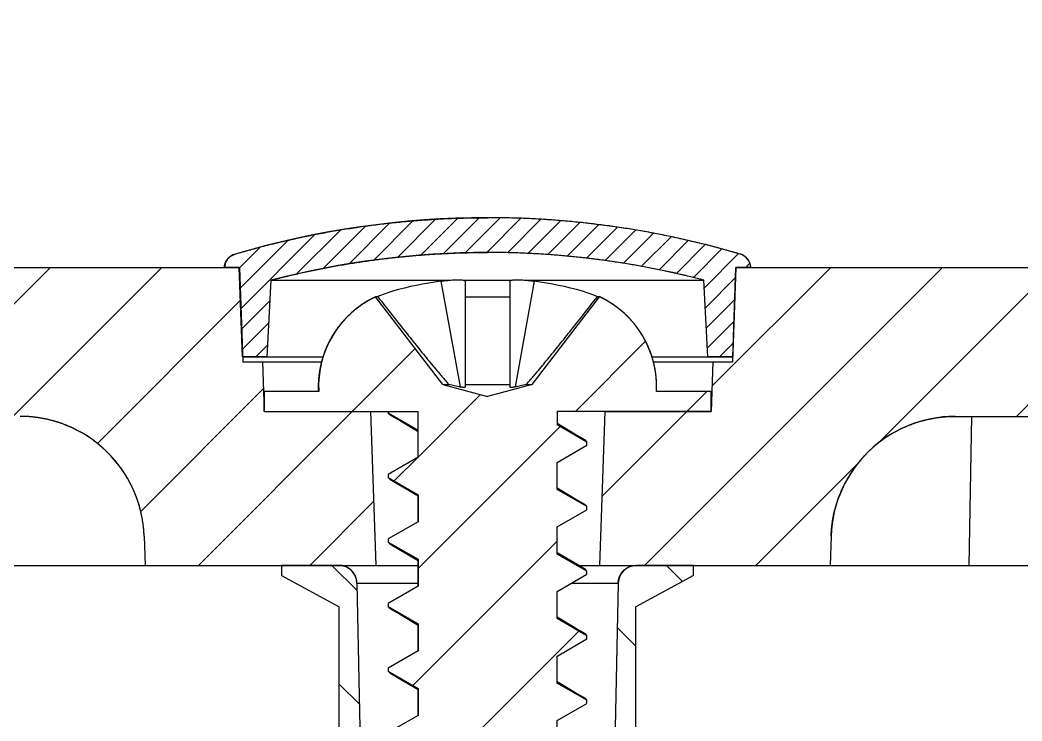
# Model space of a CAD drawing. Header units: millimetres. Extents: x -308 to 1490, y -1725 to -1095.
# Drawn here: x 1280.27 to 1300.44, y -1374.58 to -1360.47 of the extents above; entities that cross this region are included whole.
import ezdxf

# ---------------------------------------------------------------- set-up
doc = ezdxf.new("R2010")
doc.units = ezdxf.units.MM
pattern_1 = [(225, (-816.1751, 1416.0216), (1.122532, -1.122532), [])]

# ---------------------------------------------------------------- blocks, each defined once
blk = doc.blocks.new('u73')
h = blk.add_hatch()
h.set_pattern_fill('ANSI31', color=5, scale=0.5, angle=180, style=0)
h.set_pattern_definition(pattern_1)
edge = h.paths.add_edge_path()
edge.add_line((11.936, 39.576), (14.936, 39.576))
edge.add_line((11.936, 39.576), (12.023, 44.594))
edge.add_spline(control_points=[(13.023, 45.576), (12.446, 45.576), (12.034, 45.172), (12.023, 44.594)], knot_values=[0, 0, 0, 0, 1, 1, 1, 1], weights=[1, 0.808834, 0.808834, 1], degree=3, periodic=0)
edge.add_line((13.023, 45.576), (19.54, 45.576))
edge.add_line((19.54, 45.576), (19.606, 43.676))
edge.add_line((19.606, 43.676), (20.001, 43.676))
edge.add_line((20.001, 43.676), (20.036, 42.676))
edge.add_line((20.036, 42.676), (22.178, 42.676))
edge.add_line((22.178, 42.676), (22.286, 39.576))
edge.add_line((17.641, 39.576), (22.286, 39.576))
edge.add_line((17.62, 40.164), (17.641, 39.576))
edge.add_spline(control_points=[(17.62, 40.164), (17.57, 41.587), (16.546, 42.576), (15.122, 42.576)], knot_values=[0, 0, 0, 0, 1, 1, 1, 1], weights=[1, 0.812893, 0.812893, 1], degree=3, periodic=0)
edge.add_line((15.041, 42.576), (15.122, 42.576))
edge.add_line((15.041, 42.576), (14.936, 39.576))
edge = h.paths.add_edge_path()
edge.add_line((38.936, 39.576), (57.271, 39.576))
edge.add_line((38.831, 42.576), (38.936, 39.576))
edge.add_line((33.95, 42.576), (38.831, 42.576))
edge.add_spline(control_points=[(31.452, 40.164), (31.501, 41.587), (32.526, 42.576), (33.95, 42.576)], knot_values=[0, 0, 0, 0, 1, 1, 1, 1], weights=[1, 0.812893, 0.812893, 1], degree=3, periodic=0)
edge.add_line((31.452, 40.164), (31.431, 39.576))
edge.add_line((26.786, 39.576), (31.431, 39.576))
edge.add_line((26.894, 42.676), (26.786, 39.576))
edge.add_line((26.894, 42.676), (29.036, 42.676))
edge.add_line((29.071, 43.676), (29.036, 42.676))
edge.add_line((29.071, 43.676), (29.466, 43.676))
edge.add_line((29.532, 45.576), (29.466, 43.676))
edge.add_line((29.532, 45.576), (37.041, 45.576))
edge.add_line((37.041, 45.576), (37.676, 81.976))
edge.add_line((37.676, 81.976), (38.186, 81.976))
edge.add_line((38.186, 81.976), (38.207, 82.576))
edge.add_line((38.207, 82.576), (39.541, 82.576))
edge.add_line((39.541, 82.576), (39.567, 84.076))
edge.add_line((39.567, 84.076), (41.016, 84.076))
edge.add_line((41.741, 42.576), (41.016, 84.076))
edge.add_line((41.741, 42.576), (57.271, 42.576))
edge.add_line((57.271, 39.576), (57.271, 42.576))
edge = h.paths.add_edge_path()
edge.add_line((57.271, 39.576), (57.271, 42.576))
edge.add_line((57.271, 39.576), (57.271, 42.576))
edge = h.paths.add_edge_path()
edge.add_line((57.271, 39.576), (70.91, 39.576))
edge.add_line((57.271, 39.576), (57.271, 42.576))
edge.add_line((57.271, 42.576), (128.17, 42.576))
edge.add_line((128.17, 39.576), (128.17, 42.576))
edge.add_line((120.962, 39.576), (128.17, 39.576))
edge.add_line((120.936, 40.076), (120.962, 39.576))
edge.add_line((70.936, 40.076), (120.936, 40.076))
edge.add_line((70.936, 40.076), (70.91, 39.576))
edge = h.paths.add_edge_path()
edge.add_line((128.17, 39.576), (128.17, 42.576))
edge.add_line((128.17, 39.576), (128.17, 42.576))
edge = h.paths.add_edge_path()
edge.add_line((179.936, 39.576), (176.936, 39.576))
edge.add_line((176.831, 42.576), (176.936, 39.576))
edge.add_line((176.831, 42.576), (153.041, 42.576))
edge.add_line((153.041, 42.576), (152.936, 39.576))
edge.add_line((152.936, 39.576), (128.17, 39.576))
edge.add_line((128.17, 39.576), (128.17, 42.576))
edge.add_line((142.081, 42.576), (128.17, 42.576))
edge.add_line((142.186, 48.576), (142.081, 42.576))
edge.add_line((143.686, 48.576), (142.186, 48.576))
edge.add_line((143.791, 42.576), (143.686, 48.576))
edge.add_line((146.081, 42.576), (143.791, 42.576))
edge.add_line((146.081, 42.576), (146.186, 48.576))
edge.add_line((147.686, 48.576), (146.186, 48.576))
edge.add_line((147.686, 48.576), (147.791, 42.576))
edge.add_line((150.131, 42.576), (147.791, 42.576))
edge.add_line((150.131, 42.576), (150.856, 84.076))
edge.add_line((152.305, 84.076), (150.856, 84.076))
edge.add_line((152.331, 82.576), (152.305, 84.076))
edge.add_line((153.664, 82.576), (152.331, 82.576))
edge.add_line((153.685, 81.976), (153.664, 82.576))
edge.add_line((154.196, 81.976), (153.685, 81.976))
edge.add_line((154.831, 45.576), (154.196, 81.976))
edge.add_line((178.848, 45.576), (154.831, 45.576))
edge.add_spline(control_points=[(178.848, 45.576), (179.426, 45.576), (179.838, 45.172), (179.848, 44.594)], knot_values=[0, 0, 0, 0, 1, 1, 1, 1], weights=[1, 0.808834, 0.808834, 1], degree=3, periodic=0)
edge.add_line((179.936, 39.576), (179.848, 44.594))
h = blk.add_hatch()
h.set_pattern_fill('DEFAULT__4', color=5, scale=0.3, angle=45, style=0, pattern_type=0)
h.set_pattern_definition([(45, (-125.26997, -64.3684), (-0.21213203, 0.21213203), [])])
edge = h.paths.add_edge_path()
edge.add_line((29.473, 43.776), (28.973, 43.776))
edge.add_line((28.973, 43.776), (28.892, 45.319))
edge.add_spline(control_points=[(28.892, 45.319), (27.468, 45.69), (26.008, 45.876), (24.536, 45.876)], knot_values=[0, 0, 0, 0, 1, 1, 1, 1], weights=[1, 0.994608, 0.994608, 1], degree=3, periodic=0)
edge.add_spline(control_points=[(20.18, 45.319), (21.604, 45.69), (23.064, 45.876), (24.536, 45.876)], knot_values=[0, 0, 0, 0, 1, 1, 1, 1], weights=[1, 0.994608, 0.994608, 1], degree=3, periodic=0)
edge.add_line((20.099, 43.776), (20.18, 45.319))
edge.add_line((20.099, 43.776), (19.599, 43.776))
edge.add_line((19.599, 43.776), (19.536, 45.576))
edge.add_line((19.536, 45.576), (19.236, 45.576))
edge.add_spline(control_points=[(19.236, 45.576), (19.245, 45.706), (19.326, 45.807), (19.45, 45.843)], knot_values=[0, 0, 0, 0, 1, 1, 1, 1], weights=[1, 0.880922, 0.880922, 1], degree=3, periodic=0)
edge.add_spline(control_points=[(19.45, 45.843), (21.105, 46.33), (22.811, 46.576), (24.536, 46.576)], knot_values=[0, 0, 0, 0, 1, 1, 1, 1], weights=[1, 0.993175, 0.993175, 1], degree=3, periodic=0)
edge.add_spline(control_points=[(29.621, 45.843), (27.967, 46.33), (26.26, 46.576), (24.536, 46.576)], knot_values=[0, 0, 0, 0, 1, 1, 1, 1], weights=[1, 0.993175, 0.993175, 1], degree=3, periodic=0)
edge.add_spline(control_points=[(29.836, 45.576), (29.827, 45.706), (29.746, 45.807), (29.621, 45.843)], knot_values=[0, 0, 0, 0, 1, 1, 1, 1], weights=[1, 0.880922, 0.880922, 1], degree=3, periodic=0)
edge.add_line((29.836, 45.576), (29.536, 45.576))
edge.add_line((29.473, 43.776), (29.536, 45.576))
h = blk.add_hatch()
h.set_pattern_fill('ANSI31', color=5, scale=0.5, angle=180, style=0)
h.set_pattern_definition(pattern_1)
edge = h.paths.add_edge_path()
edge.add_line((29.036, 42.676), (25.936, 42.676))
edge.add_line((25.936, 42.676), (25.936, 42.404))
edge.add_line((26.536, 42.058), (25.936, 42.404))
edge.add_line((26.536, 41.995), (26.536, 42.058))
edge.add_line((25.936, 41.649), (26.536, 41.995))
edge.add_line((25.936, 41.104), (25.936, 41.649))
edge.add_line((26.536, 40.758), (25.936, 41.104))
edge.add_line((26.536, 40.695), (26.536, 40.758))
edge.add_line((25.936, 40.349), (26.536, 40.695))
edge.add_line((25.936, 39.804), (25.936, 40.349))
edge.add_line((26.536, 39.458), (25.936, 39.804))
edge.add_line((26.536, 39.395), (26.536, 39.458))
edge.add_line((25.936, 39.049), (26.536, 39.395))
edge.add_line((25.936, 38.504), (25.936, 39.049))
edge.add_line((26.536, 38.158), (25.936, 38.504))
edge.add_line((26.536, 38.095), (26.536, 38.158))
edge.add_line((25.936, 37.749), (26.536, 38.095))
edge.add_line((25.936, 37.204), (25.936, 37.749))
edge.add_line((26.536, 36.858), (25.936, 37.204))
edge.add_line((26.536, 36.795), (26.536, 36.858))
edge.add_line((25.936, 36.449), (26.536, 36.795))
edge.add_line((25.936, 35.904), (25.936, 36.449))
edge.add_line((26.536, 35.558), (25.936, 35.904))
edge.add_line((26.536, 35.495), (26.536, 35.558))
edge.add_line((25.936, 35.149), (26.536, 35.495))
edge.add_line((25.936, 34.604), (25.936, 35.149))
edge.add_line((26.536, 34.258), (25.936, 34.604))
edge.add_line((26.536, 34.195), (26.536, 34.258))
edge.add_line((25.936, 33.849), (26.536, 34.195))
edge.add_line((25.936, 33.304), (25.936, 33.849))
edge.add_line((26.536, 32.958), (25.936, 33.304))
edge.add_line((26.536, 32.895), (26.536, 32.958))
edge.add_line((25.936, 32.549), (26.536, 32.895))
edge.add_line((25.936, 32.004), (25.936, 32.549))
edge.add_line((26.536, 31.658), (25.936, 32.004))
edge.add_line((26.536, 31.595), (26.536, 31.658))
edge.add_line((25.936, 31.249), (26.536, 31.595))
edge.add_line((25.936, 30.704), (25.936, 31.249))
edge.add_line((26.536, 30.358), (25.936, 30.704))
edge.add_line((26.536, 30.295), (26.536, 30.358))
edge.add_line((25.936, 29.949), (26.536, 30.295))
edge.add_line((25.936, 29.404), (25.936, 29.949))
edge.add_line((26.536, 29.058), (25.936, 29.404))
edge.add_line((26.536, 28.995), (26.536, 29.058))
edge.add_line((25.936, 28.649), (26.536, 28.995))
edge.add_line((25.936, 28.104), (25.936, 28.649))
edge.add_line((26.536, 27.758), (25.936, 28.104))
edge.add_line((26.536, 27.695), (26.536, 27.758))
edge.add_line((25.936, 27.349), (26.536, 27.695))
edge.add_line((25.936, 26.804), (25.936, 27.349))
edge.add_line((26.536, 26.458), (25.936, 26.804))
edge.add_line((26.536, 26.395), (26.536, 26.458))
edge.add_line((25.936, 26.049), (26.536, 26.395))
edge.add_line((25.936, 25.504), (25.936, 26.049))
edge.add_line((26.536, 25.158), (25.936, 25.504))
edge.add_line((26.536, 25.095), (26.536, 25.158))
edge.add_line((25.936, 24.749), (26.536, 25.095))
edge.add_line((25.936, 24.204), (25.936, 24.749))
edge.add_line((26.536, 23.858), (25.936, 24.204))
edge.add_line((26.536, 23.795), (26.536, 23.858))
edge.add_line((25.936, 23.449), (26.536, 23.795))
edge.add_line((25.936, 22.904), (25.936, 23.449))
edge.add_line((26.536, 22.558), (25.936, 22.904))
edge.add_line((26.536, 22.495), (26.536, 22.558))
edge.add_line((25.936, 22.149), (26.536, 22.495))
edge.add_line((25.936, 21.604), (25.936, 22.149))
edge.add_line((26.536, 21.258), (25.936, 21.604))
edge.add_line((26.536, 21.195), (26.536, 21.258))
edge.add_line((25.936, 20.849), (26.536, 21.195))
edge.add_line((25.936, 20.304), (25.936, 20.849))
edge.add_line((26.536, 19.958), (25.936, 20.304))
edge.add_line((26.536, 19.895), (26.536, 19.958))
edge.add_line((25.936, 19.549), (26.536, 19.895))
edge.add_line((25.936, 19.549), (25.936, 19.009))
edge.add_line((25.936, 19.009), (25.936, 18.997))
edge.add_line((26.524, 18.658), (25.936, 18.997))
edge.add_line((26.524, 18.595), (26.524, 18.658))
edge.add_line((25.924, 18.249), (26.524, 18.595))
edge.add_line((25.885, 18.226), (25.924, 18.249))
edge.add_spline(control_points=[(25.781, 17.655), (25.825, 17.843), (25.859, 18.034), (25.885, 18.226)], knot_values=[0, 0, 0, 0, 1, 1, 1, 1], weights=[1, 0.999218, 0.999218, 1], degree=3, periodic=0)
edge.add_line((26.295, 17.358), (25.781, 17.655))
edge.add_line((26.295, 17.295), (26.295, 17.358))
edge.add_line((25.695, 16.949), (26.295, 17.295))
edge.add_line((25.537, 16.857), (25.695, 16.949))
edge.add_spline(control_points=[(25.537, 16.857), (25.487, 16.727), (25.433, 16.599), (25.374, 16.473)], knot_values=[0, 0, 0, 0, 1, 1, 1, 1], weights=[1, 0.999597, 0.999597, 1], degree=3, periodic=0)
edge.add_line((25.374, 16.473), (25.304, 16.324))
edge.add_line((25.765, 16.058), (25.304, 16.324))
edge.add_line((25.765, 15.995), (25.765, 16.058))
edge.add_line((25.165, 15.649), (25.765, 15.995))
edge.add_line((24.953, 15.526), (25.165, 15.649))
edge.add_line((24.953, 15.572), (24.953, 15.526))
edge.add_line((24.536, 14.676), (24.953, 15.572))
edge.add_line((24.536, 14.676), (23.82, 16.212))
edge.add_line((23.82, 16.176), (23.82, 16.212))
edge.add_line((23.608, 16.299), (23.82, 16.176))
edge.add_line((23.008, 16.645), (23.608, 16.299))
edge.add_line((23.008, 16.708), (23.008, 16.645))
edge.add_line((23.488, 16.985), (23.008, 16.708))
edge.add_spline(control_points=[(23.488, 16.985), (23.422, 17.169), (23.365, 17.356), (23.317, 17.546)], knot_values=[0, 0, 0, 0, 1, 1, 1, 1], weights=[1, 0.999203, 0.999203, 1], degree=3, periodic=0)
edge.add_line((23.225, 17.599), (23.317, 17.546))
edge.add_line((22.625, 17.945), (23.225, 17.599))
edge.add_line((22.625, 18.008), (22.625, 17.945))
edge.add_line((23.175, 18.325), (22.625, 18.008))
edge.add_spline(control_points=[(23.175, 18.325), (23.153, 18.515), (23.14, 18.707), (23.137, 18.898)], knot_values=[0, 0, 0, 0, 1, 1, 1, 1], weights=[1, 0.999236, 0.999236, 1], degree=3, periodic=0)
edge.add_line((22.536, 19.245), (23.137, 18.898))
edge.add_line((22.536, 19.308), (22.536, 19.245))
edge.add_line((23.136, 19.654), (22.536, 19.308))
edge.add_line((23.136, 19.654), (23.136, 20.199))
edge.add_line((22.536, 20.545), (23.136, 20.199))
edge.add_line((22.536, 20.608), (22.536, 20.545))
edge.add_line((23.136, 20.954), (22.536, 20.608))
edge.add_line((23.136, 20.954), (23.136, 21.499))
edge.add_line((22.536, 21.845), (23.136, 21.499))
edge.add_line((22.536, 21.908), (22.536, 21.845))
edge.add_line((23.136, 22.254), (22.536, 21.908))
edge.add_line((23.136, 22.254), (23.136, 22.799))
edge.add_line((22.536, 23.145), (23.136, 22.799))
edge.add_line((22.536, 23.208), (22.536, 23.145))
edge.add_line((23.136, 23.554), (22.536, 23.208))
edge.add_line((23.136, 23.554), (23.136, 24.099))
edge.add_line((22.536, 24.445), (23.136, 24.099))
edge.add_line((22.536, 24.508), (22.536, 24.445))
edge.add_line((23.136, 24.854), (22.536, 24.508))
edge.add_line((23.136, 24.854), (23.136, 25.399))
edge.add_line((22.536, 25.745), (23.136, 25.399))
edge.add_line((22.536, 25.808), (22.536, 25.745))
edge.add_line((23.136, 26.154), (22.536, 25.808))
edge.add_line((23.136, 26.154), (23.136, 26.699))
edge.add_line((22.536, 27.045), (23.136, 26.699))
edge.add_line((22.536, 27.108), (22.536, 27.045))
edge.add_line((23.136, 27.454), (22.536, 27.108))
edge.add_line((23.136, 27.454), (23.136, 27.999))
edge.add_line((22.536, 28.345), (23.136, 27.999))
edge.add_line((22.536, 28.408), (22.536, 28.345))
edge.add_line((23.136, 28.754), (22.536, 28.408))
edge.add_line((23.136, 28.754), (23.136, 29.299))
edge.add_line((22.536, 29.645), (23.136, 29.299))
edge.add_line((22.536, 29.708), (22.536, 29.645))
edge.add_line((23.136, 30.054), (22.536, 29.708))
edge.add_line((23.136, 30.054), (23.136, 30.599))
edge.add_line((22.536, 30.945), (23.136, 30.599))
edge.add_line((22.536, 31.008), (22.536, 30.945))
edge.add_line((23.136, 31.354), (22.536, 31.008))
edge.add_line((23.136, 31.354), (23.136, 31.899))
edge.add_line((22.536, 32.245), (23.136, 31.899))
edge.add_line((22.536, 32.308), (22.536, 32.245))
edge.add_line((23.136, 32.654), (22.536, 32.308))
edge.add_line((23.136, 32.654), (23.136, 33.199))
edge.add_line((22.536, 33.545), (23.136, 33.199))
edge.add_line((22.536, 33.608), (22.536, 33.545))
edge.add_line((23.136, 33.954), (22.536, 33.608))
edge.add_line((23.136, 33.954), (23.136, 34.499))
edge.add_line((22.536, 34.845), (23.136, 34.499))
edge.add_line((22.536, 34.908), (22.536, 34.845))
edge.add_line((23.136, 35.254), (22.536, 34.908))
edge.add_line((23.136, 35.254), (23.136, 35.799))
edge.add_line((22.536, 36.145), (23.136, 35.799))
edge.add_line((22.536, 36.208), (22.536, 36.145))
edge.add_line((23.136, 36.554), (22.536, 36.208))
edge.add_line((23.136, 36.554), (23.136, 37.099))
edge.add_line((22.536, 37.445), (23.136, 37.099))
edge.add_line((22.536, 37.508), (22.536, 37.445))
edge.add_line((23.136, 37.854), (22.536, 37.508))
edge.add_line((23.136, 37.854), (23.136, 38.399))
edge.add_line((22.536, 38.745), (23.136, 38.399))
edge.add_line((22.536, 38.808), (22.536, 38.745))
edge.add_line((23.136, 39.154), (22.536, 38.808))
edge.add_line((23.136, 39.154), (23.136, 39.699))
edge.add_line((22.536, 40.045), (23.136, 39.699))
edge.add_line((22.536, 40.108), (22.536, 40.045))
edge.add_line((23.136, 40.454), (22.536, 40.108))
edge.add_line((23.136, 40.454), (23.136, 40.999))
edge.add_line((22.536, 41.345), (23.136, 40.999))
edge.add_line((22.536, 41.408), (22.536, 41.345))
edge.add_line((23.136, 41.754), (22.536, 41.408))
edge.add_line((23.136, 41.754), (23.136, 42.299))
edge.add_line((23.136, 42.299), (23.136, 42.676))
edge.add_line((22.536, 42.676), (23.136, 42.676))
edge.add_line((20.036, 42.676), (22.536, 42.676))
edge.add_line((20.036, 42.676), (20.036, 43.076))
edge.add_line((21.136, 43.076), (20.036, 43.076))
edge.add_spline(control_points=[(21.136, 43.076), (21.094, 43.911), (21.524, 44.628), (22.28, 44.985)], knot_values=[0, 0, 0, 0, 1, 1, 1, 1], weights=[1, 0.88736, 0.88736, 1], degree=3, periodic=0)
edge.add_line((23.636, 43.218), (22.28, 44.985))
edge.add_line((23.636, 43.218), (24.536, 42.976))
edge.add_line((25.436, 43.218), (24.536, 42.976))
edge.add_line((25.436, 43.218), (26.792, 44.985))
edge.add_spline(control_points=[(27.936, 43.076), (27.977, 43.911), (27.548, 44.628), (26.792, 44.985)], knot_values=[0, 0, 0, 0, 1, 1, 1, 1], weights=[1, 0.88736, 0.88736, 1], degree=3, periodic=0)
edge.add_line((29.036, 43.076), (27.936, 43.076))
edge.add_line((29.036, 42.676), (29.036, 43.076))
h = blk.add_hatch()
h.set_pattern_fill('ANSI31', color=5, scale=0.5, angle=90, style=0)
h.set_pattern_definition([(135, (-816.1751, 1416.0216), (-1.122532, -1.122532), [])])
edge = h.paths.add_edge_path()
edge.add_line((23.574, 25.408), (22.001, 34.516))
edge.add_line((23.574, 25.408), (23.595, 24.41))
edge.add_line((23.726, 9.52), (23.595, 24.41))
edge.add_line((23.726, 9.52), (23.726, 8.508))
edge.add_line((23.22, 8.508), (23.726, 8.508))
edge.add_line((23.22, 9.52), (23.22, 8.508))
edge.add_line((23.22, 9.52), (21.854, 9.52))
edge.add_line((21.601, 10.937), (21.854, 9.52))
edge.add_line((21.601, 12.657), (21.601, 10.937))
edge.add_line((21.301, 14.36), (21.601, 12.657))
edge.add_line((21.869, 14.567), (21.301, 14.36))
edge.add_line((21.869, 14.567), (21.297, 15.997))
edge.add_line((21.297, 15.997), (21.297, 17.211))
edge.add_line((21.905, 17.211), (21.297, 17.211))
edge.add_line((21.905, 17.376), (21.905, 17.211))
edge.add_line((21.905, 20.146), (21.905, 17.376))
edge.add_line((21.905, 20.348), (21.905, 20.146))
edge.add_line((21.905, 20.348), (21.297, 21.866))
edge.add_line((21.297, 21.866), (21.297, 23.081))
edge.add_line((21.905, 23.081), (21.297, 23.081))
edge.add_line((21.905, 23.283), (21.905, 23.081))
edge.add_line((21.905, 23.283), (21.297, 24.801))
edge.add_line((21.297, 24.801), (21.297, 26.016))
edge.add_line((21.905, 26.016), (21.297, 26.016))
edge.add_line((21.905, 26.016), (21.905, 29.153))
edge.add_line((21.905, 29.153), (21.297, 30.671))
edge.add_line((21.297, 30.671), (21.297, 31.885))
edge.add_line((21.905, 31.885), (21.297, 31.885))
edge.add_line((21.905, 32.088), (21.905, 31.885))
edge.add_line((21.905, 32.088), (21.297, 33.606))
edge.add_line((21.297, 33.606), (21.55, 35.832))
edge.add_line((21.55, 35.832), (21.55, 38.739))
edge.add_line((20.387, 39.374), (21.55, 38.739))
edge.add_line((20.387, 39.576), (20.387, 39.374))
edge.add_line((21.54, 39.576), (20.387, 39.576))
edge.add_spline(control_points=[(21.905, 39.22), (21.9, 39.43), (21.75, 39.576), (21.54, 39.576)], knot_values=[0, 0, 0, 0, 1, 1, 1, 1], weights=[1, 0.809532, 0.809532, 1], degree=3, periodic=0)
edge.add_line((21.905, 39.22), (22.001, 34.516))
edge = h.paths.add_edge_path()
edge.add_line((25.497, 25.408), (27.071, 34.516))
edge.add_line((27.167, 39.22), (27.071, 34.516))
edge.add_spline(control_points=[(27.167, 39.22), (27.171, 39.43), (27.321, 39.576), (27.531, 39.576)], knot_values=[0, 0, 0, 0, 1, 1, 1, 1], weights=[1, 0.809532, 0.809532, 1], degree=3, periodic=0)
edge.add_line((28.685, 39.576), (27.531, 39.576))
edge.add_line((28.685, 39.374), (28.685, 39.576))
edge.add_line((28.685, 39.374), (27.521, 38.739))
edge.add_line((27.521, 35.832), (27.521, 38.739))
edge.add_line((27.774, 33.606), (27.521, 35.832))
edge.add_line((27.167, 32.088), (27.774, 33.606))
edge.add_line((27.167, 31.885), (27.167, 32.088))
edge.add_line((27.774, 31.885), (27.167, 31.885))
edge.add_line((27.774, 30.671), (27.774, 31.885))
edge.add_line((27.167, 29.153), (27.774, 30.671))
edge.add_line((27.167, 28.95), (27.167, 29.153))
edge.add_line((27.167, 26.18), (27.167, 28.95))
edge.add_line((27.167, 26.016), (27.167, 26.18))
edge.add_line((27.774, 26.016), (27.167, 26.016))
edge.add_line((27.774, 24.801), (27.774, 26.016))
edge.add_line((27.167, 23.283), (27.774, 24.801))
edge.add_line((27.167, 23.081), (27.167, 23.283))
edge.add_line((27.774, 23.081), (27.167, 23.081))
edge.add_line((27.774, 21.866), (27.774, 23.081))
edge.add_line((27.167, 20.348), (27.774, 21.866))
edge.add_line((27.167, 20.348), (27.167, 17.211))
edge.add_line((27.774, 17.211), (27.167, 17.211))
edge.add_line((27.774, 15.997), (27.774, 17.211))
edge.add_line((27.202, 14.567), (27.774, 15.997))
edge.add_line((27.771, 14.36), (27.202, 14.567))
edge.add_line((27.771, 14.36), (27.471, 12.657))
edge.add_line((27.471, 12.657), (27.471, 10.937))
edge.add_line((27.471, 10.937), (27.218, 9.52))
edge.add_line((27.218, 9.52), (25.851, 9.52))
edge.add_line((25.851, 9.52), (25.851, 8.508))
edge.add_line((25.345, 8.508), (25.851, 8.508))
edge.add_line((25.345, 9.52), (25.345, 8.508))
edge.add_line((25.345, 9.52), (25.477, 24.41))
edge.add_line((25.497, 25.408), (25.477, 24.41))
at = {"color": 7}
for p, q in [((13.023, 45.576), (19.54, 45.576)), ((13.023, 45.576), (19.54, 45.576)), ((19.536, 45.576), (19.236, 45.576)), ((19.536, 45.576), (19.599, 43.776)), ((19.599, 43.776), (19.536, 45.576)), ((19.54, 45.576), (19.606, 43.676)), ((19.54, 45.576), (19.606, 43.676)), ((29.532, 45.576), (29.466, 43.676)), ((29.532, 45.576), (29.466, 43.676)), ((29.473, 43.776), (29.536, 45.576)), ((29.473, 43.776), (29.536, 45.576)), ((29.532, 45.576), (37.041, 45.576)), ((29.532, 45.576), (37.041, 45.576)), ((29.836, 45.576), (29.536, 45.576)), ((20.099, 43.776), (20.18, 45.319)), ((20.099, 43.776), (20.18, 45.319)), ((20.18, 45.319), (23.788, 45.319)), ((23.595, 45.298), (23.982, 43.168)), ((24.045, 45.319), (25.026, 45.319)), ((24.086, 45.298), (24.086, 43.168)), ((24.986, 45.298), (24.986, 43.168)), ((25.477, 45.298), (25.09, 43.168)), ((25.284, 45.319), (28.892, 45.319)), ((28.973, 43.776), (28.892, 45.319)), ((28.973, 43.776), (28.892, 45.319)), ((22.325, 44.985), (22.28, 44.985)), ((23.636, 43.218), (22.28, 44.985)), ((23.636, 43.218), (22.28, 44.985)), ((24.086, 44.985), (24.986, 44.985)), ((25.436, 43.218), (26.792, 44.985)), ((25.436, 43.218), (26.792, 44.985)), ((26.792, 44.985), (26.746, 44.985)), ((19.599, 43.776), (21.229, 43.776)), ((20.099, 43.776), (19.599, 43.776)), ((27.843, 43.776), (29.473, 43.776)), ((29.473, 43.776), (28.973, 43.776)), ((19.606, 43.676), (21.202, 43.676)), ((19.606, 43.676), (20.001, 43.676)), ((20.001, 43.676), (20.036, 42.676)), ((20.001, 43.676), (20.036, 42.676)), ((27.87, 43.676), (29.466, 43.676)), ((29.071, 43.676), (29.036, 42.676)), ((29.071, 43.676), (29.036, 42.676)), ((29.071, 43.676), (29.466, 43.676)), ((23.636, 43.218), (23.756, 43.218)), ((23.636, 43.218), (24.536, 42.976)), ((23.636, 43.218), (24.536, 42.976)), ((24.086, 43.218), (24.986, 43.218)), ((25.436, 43.218), (24.536, 42.976)), ((25.436, 43.218), (24.536, 42.976)), ((25.315, 43.218), (25.436, 43.218)), ((21.136, 43.076), (20.036, 43.076)), ((20.036, 43.076), (20.036, 42.676)), ((21.136, 43.076), (20.036, 43.076)), ((20.036, 42.676), (20.036, 43.076)), ((29.036, 43.076), (27.936, 43.076)), ((29.036, 43.076), (27.936, 43.076)), ((29.036, 42.676), (29.036, 43.076)), ((29.036, 42.676), (29.036, 43.076)), ((20.036, 42.676), (23.136, 42.676)), ((20.036, 42.676), (22.178, 42.676)), ((20.036, 42.676), (22.536, 42.676)), ((22.178, 42.676), (22.286, 39.576)), ((22.178, 42.676), (22.286, 39.576)), ((22.536, 42.676), (22.536, 42.645)), ((22.536, 42.676), (23.136, 42.676)), ((22.536, 42.645), (23.136, 42.299)), ((22.567, 42.609), (22.536, 42.645)), ((22.567, 42.609), (22.781, 42.483)), ((23.136, 41.754), (23.136, 42.676)), ((23.136, 42.299), (23.136, 42.676)), ((29.036, 42.676), (25.936, 42.676)), ((25.936, 42.676), (25.936, 42.404)), ((25.936, 42.676), (25.936, 42.404)), ((29.036, 42.676), (25.936, 42.676)), ((26.894, 42.676), (26.786, 39.576)), ((26.894, 42.676), (26.786, 39.576)), ((26.894, 42.676), (29.036, 42.676)), ((33.95, 42.576), (38.831, 42.576)), ((33.95, 42.576), (38.831, 42.576)), ((34.23, 39.576), (34.289, 42.576)), ((22.781, 42.483), (23.136, 42.273)), ((26.295, 42.217), (25.936, 42.43)), ((26.536, 42.058), (25.936, 42.404)), ((26.536, 42.058), (25.936, 42.404)), ((23.136, 41.754), (23.136, 42.299)), ((26.505, 42.094), (26.295, 42.217)), ((25.936, 41.649), (26.536, 41.995)), ((25.936, 41.649), (26.536, 41.995)), ((26.536, 42.058), (26.505, 42.094)), ((26.536, 41.995), (26.536, 42.058)), ((26.536, 41.995), (26.536, 42.058)), ((23.136, 41.754), (22.536, 41.408)), ((23.136, 41.754), (22.536, 41.408)), ((25.936, 41.104), (25.936, 41.649)), ((25.936, 41.104), (25.936, 41.649)), ((22.536, 41.408), (22.536, 41.345)), ((22.536, 41.408), (22.536, 41.345)), ((22.536, 41.345), (23.136, 40.999)), ((22.567, 41.309), (22.536, 41.345)), ((22.536, 41.345), (23.136, 40.999)), ((22.567, 41.309), (22.781, 41.183)), ((22.781, 41.183), (23.136, 40.973)), ((23.136, 40.999), (23.136, 40.454)), ((23.136, 40.454), (23.136, 40.999)), ((26.295, 40.917), (25.936, 41.13)), ((26.536, 40.758), (25.936, 41.104)), ((26.536, 40.758), (25.936, 41.104)), ((26.505, 40.794), (26.295, 40.917)), ((26.536, 40.758), (26.505, 40.794)), ((26.536, 40.695), (26.536, 40.758)), ((26.536, 40.695), (26.536, 40.758)), ((25.936, 40.349), (26.536, 40.695)), ((25.936, 40.349), (26.536, 40.695)), ((23.136, 40.454), (22.536, 40.108)), ((23.136, 40.454), (22.536, 40.108)), ((25.936, 39.804), (25.936, 40.349)), ((25.936, 39.804), (25.936, 40.349)), ((17.62, 40.164), (17.641, 39.576)), ((17.62, 40.164), (17.641, 39.576)), ((31.452, 40.164), (31.431, 39.576)), ((31.452, 40.164), (31.431, 39.576)), ((22.536, 40.108), (22.536, 40.045)), ((22.536, 40.108), (22.536, 40.045)), ((22.536, 40.045), (23.136, 39.699)), ((22.567, 40.009), (22.536, 40.045)), ((22.536, 40.045), (23.136, 39.699)), ((22.567, 40.009), (22.781, 39.883)), ((22.781, 39.883), (23.136, 39.673)), ((26.295, 39.617), (25.936, 39.83)), ((26.536, 39.458), (25.936, 39.804)), ((26.536, 39.458), (25.936, 39.804)), ((11.936, 39.576), (23.136, 39.576)), ((17.641, 39.576), (22.286, 39.576)), ((20.387, 39.576), (20.387, 39.374)), ((21.54, 39.576), (20.387, 39.576)), ((20.387, 39.576), (20.387, 39.374)), ((23.136, 39.699), (23.136, 39.154)), ((23.136, 39.154), (23.136, 39.699)), ((26.505, 39.494), (26.295, 39.617)), ((26.354, 39.576), (179.936, 39.576)), ((26.786, 39.576), (31.431, 39.576)), ((28.685, 39.576), (27.531, 39.576)), ((28.685, 39.374), (28.685, 39.576)), ((28.685, 39.374), (28.685, 39.576)), ((20.387, 39.374), (21.55, 38.739)), ((20.387, 39.374), (21.55, 38.739)), ((25.936, 39.049), (26.536, 39.395)), ((25.936, 39.049), (26.536, 39.395)), ((26.536, 39.458), (26.505, 39.494)), ((26.536, 39.395), (26.536, 39.458)), ((26.536, 39.395), (26.536, 39.458)), ((28.685, 39.374), (27.521, 38.739)), ((28.685, 39.374), (27.521, 38.739)), ((21.905, 39.22), (23.136, 39.22)), ((21.905, 39.22), (22.001, 34.516)), ((21.905, 39.22), (22.001, 34.516)), ((23.136, 39.154), (22.536, 38.808)), ((23.136, 39.154), (22.536, 38.808)), ((26.232, 39.22), (27.167, 39.22)), ((27.167, 39.22), (27.071, 34.516)), ((27.167, 39.22), (27.071, 34.516)), ((25.936, 38.504), (25.936, 39.049)), ((25.936, 38.504), (25.936, 39.049)), ((21.55, 35.832), (21.55, 38.739)), ((21.55, 35.832), (21.55, 38.739)), ((22.536, 38.808), (22.536, 38.745)), ((22.536, 38.808), (22.536, 38.745)), ((22.536, 38.745), (23.136, 38.399)), ((22.567, 38.709), (22.536, 38.745)), ((22.536, 38.745), (23.136, 38.399)), ((27.521, 35.832), (27.521, 38.739)), ((27.521, 35.832), (27.521, 38.739)), ((22.567, 38.709), (22.781, 38.583)), ((22.781, 38.583), (23.136, 38.373)), ((23.136, 38.399), (23.136, 37.854)), ((23.136, 37.854), (23.136, 38.399)), ((26.295, 38.317), (25.936, 38.53)), ((26.536, 38.158), (25.936, 38.504)), ((26.536, 38.158), (25.936, 38.504)), ((26.505, 38.194), (26.295, 38.317)), ((26.536, 38.158), (26.505, 38.194)), ((26.536, 38.095), (26.536, 38.158)), ((26.536, 38.095), (26.536, 38.158)), ((25.936, 37.749), (26.536, 38.095)), ((25.936, 37.749), (26.536, 38.095)), ((23.136, 37.854), (22.536, 37.508)), ((23.136, 37.854), (22.536, 37.508)), ((25.936, 37.204), (25.936, 37.749)), ((25.936, 37.204), (25.936, 37.749)), ((22.536, 37.508), (22.536, 37.445)), ((22.536, 37.508), (22.536, 37.445)), ((22.536, 37.445), (23.136, 37.099)), ((22.567, 37.409), (22.536, 37.445)), ((22.536, 37.445), (23.136, 37.099)), ((22.567, 37.409), (22.781, 37.283)), ((22.781, 37.283), (23.136, 37.073)), ((26.295, 37.017), (25.936, 37.23)), ((26.536, 36.858), (25.936, 37.204)), ((26.536, 36.858), (25.936, 37.204)), ((23.136, 37.099), (23.136, 36.554)), ((23.136, 36.554), (23.136, 37.099)), ((26.505, 36.894), (26.295, 37.017)), ((25.936, 36.449), (26.536, 36.795)), ((25.936, 36.449), (26.536, 36.795)), ((26.536, 36.858), (26.505, 36.894)), ((26.536, 36.795), (26.536, 36.858)), ((26.536, 36.795), (26.536, 36.858)), ((23.136, 36.554), (22.536, 36.208)), ((23.136, 36.554), (22.536, 36.208)), ((25.936, 35.904), (25.936, 36.449)), ((25.936, 35.904), (25.936, 36.449))]:
    blk.add_line(p, q, dxfattribs=at)
for centre, radius, start, end in [((24.536, 28.576), 18, 73.5889, 106.4111), ((19.535, 45.555), 0.3, 106.4111, 175.9641), ((24.536, 28.576), 17.3, 75.4154, 104.5846), ((29.537, 45.555), 0.3, 4.0359, 73.5889), ((24.536, 38.376), 6.986, 97.7422, 105.8782), ((24.536, 38.376), 6.986, 74.1218, 82.2578), ((23.185, 43.124), 2.049, 105.8655, 114.7993), ((25.887, 43.124), 2.049, 65.2006, 74.1345), ((23.133, 43.176), 2, 115.2568, 182.8453), ((25.938, 43.176), 2, 357.1547, 64.7432), ((31.586, 50.153), 10.46, 221.1056, 221.5373), ((17.483, 50.156), 10.463, 318.4627, 318.8942), ((15.122, 40.076), 2.5, 2, 90), ((33.95, 40.076), 2.5, 90, 178), ((21.54, 39.212), 0.364, 1.1714, 90), ((27.531, 39.212), 0.364, 90, 178.8286)]:
    blk.add_arc(centre, radius, start, end, dxfattribs=at)
for points, start_tangent, end_tangent in [([(19.45, 45.843), (19.605, 45.888), (19.759, 45.931), (19.915, 45.973), (20.07, 46.014), (20.226, 46.053), (20.383, 46.091), (20.54, 46.127), (20.697, 46.162), (20.855, 46.196), (21.013, 46.228), (21.171, 46.259), (21.33, 46.289), (21.489, 46.317), (21.648, 46.343), (21.807, 46.368), (21.967, 46.392), (22.127, 46.415), (22.287, 46.435), (22.447, 46.455), (22.607, 46.473), (22.768, 46.489), (22.928, 46.505), (23.089, 46.518), (23.25, 46.53), (23.411, 46.541), (23.571, 46.551), (23.732, 46.559), (23.893, 46.565), (24.054, 46.57), (24.215, 46.574), (24.375, 46.576), (24.536, 46.576)], (0.959259, 0.282528), (1, 0)), ([(29.621, 45.843), (29.467, 45.888), (29.312, 45.931), (29.157, 45.973), (29.001, 46.014), (28.845, 46.053), (28.689, 46.091), (28.532, 46.127), (28.375, 46.162), (28.217, 46.196), (28.059, 46.228), (27.901, 46.259), (27.742, 46.289), (27.583, 46.317), (27.424, 46.343), (27.265, 46.368), (27.105, 46.392), (26.945, 46.415), (26.785, 46.435), (26.625, 46.455), (26.465, 46.473), (26.304, 46.489), (26.143, 46.505), (25.983, 46.518), (25.822, 46.53), (25.661, 46.541), (25.5, 46.551), (25.34, 46.559), (25.179, 46.565), (25.018, 46.57), (24.857, 46.574), (24.696, 46.576), (24.536, 46.576)], (-0.959259, 0.282528), (-1, 0)), ([(19.236, 45.576), (19.236, 45.582), (19.237, 45.587), (19.237, 45.593), (19.238, 45.598), (19.239, 45.603), (19.24, 45.609), (19.241, 45.614), (19.242, 45.62), (19.243, 45.625), (19.245, 45.631), (19.246, 45.636), (19.248, 45.641), (19.249, 45.647), (19.251, 45.652), (19.253, 45.658), (19.255, 45.663), (19.257, 45.668), (19.259, 45.674), (19.262, 45.679), (19.264, 45.684), (19.267, 45.689), (19.269, 45.695), (19.272, 45.7), (19.275, 45.705), (19.278, 45.71), (19.281, 45.715), (19.284, 45.72), (19.287, 45.725), (19.291, 45.729), (19.294, 45.734), (19.298, 45.739), (19.301, 45.743), (19.305, 45.748), (19.309, 45.752), (19.313, 45.757), (19.317, 45.761), (19.321, 45.765), (19.325, 45.769), (19.329, 45.774), (19.333, 45.777), (19.338, 45.781), (19.342, 45.785), (19.347, 45.789), (19.351, 45.792), (19.356, 45.796), (19.361, 45.799), (19.365, 45.803), (19.37, 45.806), (19.375, 45.809), (19.38, 45.812), (19.385, 45.815), (19.39, 45.818), (19.394, 45.82), (19.399, 45.823), (19.404, 45.825), (19.41, 45.828), (19.415, 45.83), (19.42, 45.832), (19.425, 45.834), (19.43, 45.836), (19.435, 45.838), (19.44, 45.84), (19.445, 45.842), (19.45, 45.843)], (0.070381, 0.99752), (0.959259, 0.282528)), ([(20.18, 45.319), (20.313, 45.353), (20.446, 45.386), (20.58, 45.418), (20.713, 45.449), (20.848, 45.479), (20.982, 45.508), (21.117, 45.535), (21.252, 45.562), (21.387, 45.588), (21.523, 45.612), (21.659, 45.636), (21.794, 45.658), (21.931, 45.679), (22.067, 45.699), (22.203, 45.719), (22.34, 45.737), (22.477, 45.753), (22.614, 45.769), (22.751, 45.784), (22.888, 45.798), (23.025, 45.81), (23.162, 45.822), (23.299, 45.832), (23.437, 45.842), (23.574, 45.85), (23.712, 45.857), (23.849, 45.863), (23.986, 45.868), (24.124, 45.872), (24.261, 45.874), (24.399, 45.876), (24.536, 45.876)], (0.967777, 0.251809), (1, 0)), ([(28.892, 45.319), (28.759, 45.353), (28.626, 45.386), (28.492, 45.418), (28.358, 45.449), (28.224, 45.479), (28.09, 45.508), (27.955, 45.535), (27.82, 45.562), (27.684, 45.588), (27.549, 45.612), (27.413, 45.636), (27.277, 45.658), (27.141, 45.679), (27.005, 45.699), (26.868, 45.719), (26.732, 45.737), (26.595, 45.753), (26.458, 45.769), (26.321, 45.784), (26.184, 45.798), (26.047, 45.81), (25.91, 45.822), (25.772, 45.832), (25.635, 45.842), (25.498, 45.85), (25.36, 45.857), (25.223, 45.863), (25.085, 45.868), (24.948, 45.872), (24.81, 45.874), (24.673, 45.876), (24.536, 45.876)], (-0.967777, 0.251809), (-1, 0)), ([(29.836, 45.576), (29.835, 45.582), (29.835, 45.587), (29.834, 45.593), (29.834, 45.598), (29.833, 45.603), (29.832, 45.609), (29.831, 45.614), (29.83, 45.62), (29.828, 45.625), (29.827, 45.631), (29.826, 45.636), (29.824, 45.641), (29.822, 45.647), (29.821, 45.652), (29.819, 45.658), (29.817, 45.663), (29.815, 45.668), (29.812, 45.674), (29.81, 45.679), (29.808, 45.684), (29.805, 45.689), (29.802, 45.695), (29.8, 45.7), (29.797, 45.705), (29.794, 45.71), (29.791, 45.715), (29.788, 45.72), (29.784, 45.725), (29.781, 45.729), (29.778, 45.734), (29.774, 45.739), (29.77, 45.743), (29.767, 45.748), (29.763, 45.752), (29.759, 45.757), (29.755, 45.761), (29.751, 45.765), (29.747, 45.769), (29.743, 45.774), (29.738, 45.777), (29.734, 45.781), (29.729, 45.785), (29.725, 45.789), (29.72, 45.792), (29.716, 45.796), (29.711, 45.799), (29.706, 45.803), (29.702, 45.806), (29.697, 45.809), (29.692, 45.812), (29.687, 45.815), (29.682, 45.818), (29.677, 45.82), (29.672, 45.823), (29.667, 45.825), (29.662, 45.828), (29.657, 45.83), (29.652, 45.832), (29.647, 45.834), (29.642, 45.836), (29.637, 45.838), (29.632, 45.84), (29.627, 45.842), (29.621, 45.843)], (-0.070381, 0.99752), (-0.959259, 0.282528)), ([(23.595, 45.298), (23.664, 45.307), (23.733, 45.314), (23.798, 45.32), (23.86, 45.324), (23.916, 45.326), (23.966, 45.326), (24.008, 45.324), (24.041, 45.32), (24.066, 45.314), (24.081, 45.307), (24.086, 45.298)], (0.990884, 0.134716), (0, -1)), ([(24.986, 45.298), (24.991, 45.307), (25.006, 45.314), (25.03, 45.32), (25.064, 45.324), (25.106, 45.326), (25.156, 45.326), (25.212, 45.324), (25.274, 45.32), (25.339, 45.314), (25.407, 45.307), (25.477, 45.298)], (0, 1), (0.990884, -0.134716)), ([(21.136, 43.076), (21.135, 43.094), (21.134, 43.111), (21.134, 43.129), (21.134, 43.146), (21.133, 43.164), (21.133, 43.182), (21.134, 43.199), (21.134, 43.217), (21.134, 43.235), (21.135, 43.252), (21.136, 43.27), (21.137, 43.288), (21.138, 43.306), (21.139, 43.324), (21.14, 43.342), (21.142, 43.36), (21.144, 43.378), (21.146, 43.396), (21.148, 43.414), (21.15, 43.432), (21.152, 43.45), (21.155, 43.468), (21.158, 43.486), (21.161, 43.504), (21.164, 43.522), (21.167, 43.54), (21.17, 43.558), (21.174, 43.576), (21.178, 43.594), (21.182, 43.613), (21.186, 43.631), (21.19, 43.649), (21.195, 43.667), (21.199, 43.685), (21.204, 43.703), (21.209, 43.721), (21.214, 43.739), (21.22, 43.756), (21.225, 43.774), (21.231, 43.792), (21.237, 43.81), (21.243, 43.828), (21.249, 43.846), (21.255, 43.863), (21.262, 43.881), (21.269, 43.898), (21.275, 43.916), (21.283, 43.933), (21.29, 43.951), (21.297, 43.968), (21.305, 43.986), (21.312, 44.003), (21.32, 44.02), (21.328, 44.037), (21.337, 44.054), (21.345, 44.071), (21.354, 44.088), (21.362, 44.105), (21.371, 44.122), (21.38, 44.138), (21.39, 44.155), (21.399, 44.172), (21.408, 44.188), (21.418, 44.204), (21.428, 44.221), (21.438, 44.237), (21.448, 44.253), (21.458, 44.269), (21.469, 44.285), (21.479, 44.3), (21.49, 44.316), (21.501, 44.331), (21.512, 44.347), (21.523, 44.362), (21.535, 44.377), (21.546, 44.392), (21.558, 44.407), (21.569, 44.422), (21.581, 44.437), (21.593, 44.452), (21.605, 44.466), (21.617, 44.48), (21.63, 44.495), (21.642, 44.509), (21.655, 44.523), (21.668, 44.536), (21.68, 44.55), (21.693, 44.564), (21.707, 44.577), (21.72, 44.59), (21.733, 44.604), (21.746, 44.617), (21.76, 44.629), (21.773, 44.642), (21.787, 44.655), (21.801, 44.667), (21.815, 44.68), (21.829, 44.692), (21.843, 44.704), (21.857, 44.715), (21.871, 44.727), (21.886, 44.739), (21.9, 44.75), (21.914, 44.761), (21.929, 44.772), (21.944, 44.783), (21.958, 44.794), (21.973, 44.805), (21.988, 44.815), (22.003, 44.826), (22.018, 44.836), (22.033, 44.846), (22.048, 44.856), (22.063, 44.865), (22.078, 44.875), (22.094, 44.884), (22.109, 44.893), (22.124, 44.903), (22.14, 44.911), (22.155, 44.92), (22.171, 44.929), (22.186, 44.937), (22.202, 44.946), (22.217, 44.954), (22.233, 44.962), (22.249, 44.969), (22.264, 44.977), (22.28, 44.985)], (-0.04964, 0.998767), (0.904405, 0.426676)), ([(22.325, 44.985), (22.615, 44.616), (22.883, 44.277), (23.13, 43.968), (23.357, 43.689), (23.566, 43.439), (23.704, 43.277)], (0.616531, -0.78733), (0.65751, -0.753446)), ([(25.367, 43.277), (25.508, 43.44), (25.717, 43.692), (25.945, 43.972), (26.191, 44.281), (26.458, 44.618), (26.746, 44.985)], (0.657513, 0.753444), (0.616531, 0.78733)), ([(27.936, 43.076), (27.937, 43.094), (27.937, 43.111), (27.938, 43.129), (27.938, 43.146), (27.938, 43.164), (27.938, 43.182), (27.938, 43.199), (27.938, 43.217), (27.937, 43.235), (27.937, 43.252), (27.936, 43.27), (27.935, 43.288), (27.934, 43.306), (27.933, 43.324), (27.931, 43.342), (27.93, 43.36), (27.928, 43.378), (27.926, 43.396), (27.924, 43.414), (27.922, 43.432), (27.919, 43.45), (27.917, 43.468), (27.914, 43.486), (27.911, 43.504), (27.908, 43.522), (27.905, 43.54), (27.901, 43.558), (27.898, 43.576), (27.894, 43.594), (27.89, 43.613), (27.886, 43.631), (27.882, 43.649), (27.877, 43.667), (27.873, 43.685), (27.868, 43.703), (27.863, 43.721), (27.858, 43.739), (27.852, 43.756), (27.847, 43.774), (27.841, 43.792), (27.835, 43.81), (27.829, 43.828), (27.823, 43.846), (27.816, 43.863), (27.81, 43.881), (27.803, 43.898), (27.796, 43.916), (27.789, 43.933), (27.782, 43.951), (27.775, 43.968), (27.767, 43.986), (27.759, 44.003), (27.751, 44.02), (27.743, 44.037), (27.735, 44.054), (27.727, 44.071), (27.718, 44.088), (27.709, 44.105), (27.7, 44.122), (27.691, 44.138), (27.682, 44.155), (27.673, 44.172), (27.663, 44.188), (27.654, 44.204), (27.644, 44.221), (27.634, 44.237), (27.624, 44.253), (27.613, 44.269), (27.603, 44.285), (27.592, 44.3), (27.582, 44.316), (27.571, 44.331), (27.56, 44.347), (27.548, 44.362), (27.537, 44.377), (27.526, 44.392), (27.514, 44.407), (27.502, 44.422), (27.491, 44.437), (27.479, 44.452), (27.466, 44.466), (27.454, 44.48), (27.442, 44.495), (27.429, 44.509), (27.417, 44.523), (27.404, 44.536), (27.391, 44.55), (27.378, 44.564), (27.365, 44.577), (27.352, 44.59), (27.339, 44.604), (27.325, 44.617), (27.312, 44.629), (27.298, 44.642), (27.285, 44.655), (27.271, 44.667), (27.257, 44.68), (27.243, 44.692), (27.229, 44.704), (27.215, 44.715), (27.201, 44.727), (27.186, 44.739), (27.172, 44.75), (27.157, 44.761), (27.143, 44.772), (27.128, 44.783), (27.113, 44.794), (27.099, 44.805), (27.084, 44.815), (27.069, 44.826), (27.054, 44.836), (27.039, 44.846), (27.024, 44.856), (27.009, 44.865), (26.993, 44.875), (26.978, 44.884), (26.963, 44.893), (26.947, 44.903), (26.932, 44.911), (26.917, 44.92), (26.901, 44.929), (26.886, 44.937), (26.87, 44.946), (26.854, 44.954), (26.839, 44.962), (26.823, 44.969), (26.807, 44.977), (26.792, 44.985)], (0.04964, 0.998767), (-0.904405, 0.426676)), ([(23.982, 43.168), (23.873, 43.191), (23.756, 43.218)], (-0.979056, 0.203591), (-0.974117, 0.226045)), ([(25.315, 43.218), (25.199, 43.191), (25.09, 43.168)], (-0.974117, -0.226045), (-0.979056, -0.203591)), ([(24.086, 43.168), (24.084, 43.164), (24.079, 43.161), (24.069, 43.159), (24.056, 43.158), (24.04, 43.159), (24.022, 43.161), (24.002, 43.164), (23.982, 43.168)], (0, -1), (-0.979056, 0.203591)), ([(25.09, 43.168), (25.069, 43.164), (25.05, 43.161), (25.032, 43.159), (25.016, 43.158), (25.003, 43.159), (24.993, 43.161), (24.988, 43.164), (24.986, 43.168)], (-0.979056, -0.203591), (0, 1)), ([(17.62, 40.164), (17.619, 40.191), (17.618, 40.218), (17.616, 40.246), (17.614, 40.273), (17.612, 40.301), (17.609, 40.328), (17.606, 40.356), (17.603, 40.384), (17.599, 40.412), (17.595, 40.44), (17.591, 40.468), (17.586, 40.496), (17.581, 40.524), (17.576, 40.552), (17.57, 40.58), (17.564, 40.608), (17.558, 40.637), (17.551, 40.665), (17.544, 40.693), (17.537, 40.722), (17.529, 40.75), (17.521, 40.778), (17.513, 40.806), (17.504, 40.835), (17.495, 40.863), (17.485, 40.891), (17.475, 40.919), (17.465, 40.948), (17.454, 40.976), (17.443, 41.004), (17.432, 41.032), (17.42, 41.06), (17.408, 41.088), (17.396, 41.115), (17.383, 41.143), (17.37, 41.171), (17.356, 41.198), (17.342, 41.225), (17.328, 41.253), (17.313, 41.28), (17.298, 41.307), (17.283, 41.334), (17.267, 41.36), (17.251, 41.387), (17.234, 41.413), (17.218, 41.439), (17.2, 41.465), (17.183, 41.491), (17.165, 41.517), (17.147, 41.542), (17.128, 41.568), (17.109, 41.593), (17.09, 41.618), (17.071, 41.642), (17.051, 41.667), (17.031, 41.691), (17.01, 41.715), (16.989, 41.738), (16.968, 41.762), (16.947, 41.785), (16.925, 41.808), (16.903, 41.83), (16.881, 41.853), (16.858, 41.875), (16.835, 41.897), (16.812, 41.918), (16.789, 41.939), (16.765, 41.96), (16.741, 41.981), (16.717, 42.001), (16.693, 42.021), (16.668, 42.041), (16.643, 42.06), (16.618, 42.079), (16.593, 42.098), (16.568, 42.116), (16.542, 42.134), (16.516, 42.152), (16.49, 42.169), (16.464, 42.186), (16.437, 42.202), (16.411, 42.219), (16.384, 42.235), (16.357, 42.25), (16.33, 42.265), (16.303, 42.28), (16.275, 42.294), (16.248, 42.309), (16.22, 42.322), (16.192, 42.336), (16.165, 42.349), (16.137, 42.361), (16.109, 42.373), (16.08, 42.385), (16.052, 42.397), (16.024, 42.408), (15.996, 42.419), (15.967, 42.429), (15.939, 42.439), (15.91, 42.449), (15.882, 42.458), (15.853, 42.467), (15.825, 42.476), (15.796, 42.484), (15.768, 42.492), (15.739, 42.499), (15.711, 42.506), (15.682, 42.513), (15.653, 42.519), (15.625, 42.525), (15.596, 42.531), (15.568, 42.536), (15.54, 42.541), (15.511, 42.546), (15.483, 42.55), (15.455, 42.554), (15.426, 42.558), (15.398, 42.561), (15.37, 42.564), (15.342, 42.567), (15.314, 42.569), (15.286, 42.571), (15.259, 42.573), (15.231, 42.574), (15.204, 42.575), (15.176, 42.576), (15.149, 42.576), (15.122, 42.576)], (-0.034899, 0.999391), (-1, 0)), ([(31.452, 40.164), (31.453, 40.191), (31.454, 40.218), (31.456, 40.246), (31.458, 40.273), (31.46, 40.301), (31.463, 40.328), (31.466, 40.356), (31.469, 40.384), (31.473, 40.412), (31.477, 40.44), (31.481, 40.468), (31.485, 40.496), (31.49, 40.524), (31.496, 40.552), (31.501, 40.58), (31.507, 40.608), (31.514, 40.637), (31.52, 40.665), (31.527, 40.693), (31.535, 40.722), (31.542, 40.75), (31.551, 40.778), (31.559, 40.806), (31.568, 40.835), (31.577, 40.863), (31.587, 40.891), (31.597, 40.919), (31.607, 40.948), (31.617, 40.976), (31.628, 41.004), (31.64, 41.032), (31.652, 41.06), (31.664, 41.088), (31.676, 41.115), (31.689, 41.143), (31.702, 41.171), (31.716, 41.198), (31.73, 41.225), (31.744, 41.253), (31.759, 41.28), (31.774, 41.307), (31.789, 41.334), (31.805, 41.36), (31.821, 41.387), (31.837, 41.413), (31.854, 41.439), (31.871, 41.465), (31.889, 41.491), (31.907, 41.517), (31.925, 41.542), (31.943, 41.568), (31.962, 41.593), (31.982, 41.618), (32.001, 41.642), (32.021, 41.667), (32.041, 41.691), (32.062, 41.715), (32.082, 41.738), (32.103, 41.762), (32.125, 41.785), (32.147, 41.808), (32.169, 41.83), (32.191, 41.853), (32.213, 41.875), (32.236, 41.897), (32.259, 41.918), (32.283, 41.939), (32.306, 41.96), (32.33, 41.981), (32.354, 42.001), (32.379, 42.021), (32.403, 42.041), (32.428, 42.06), (32.453, 42.079), (32.479, 42.098), (32.504, 42.116), (32.53, 42.134), (32.556, 42.152), (32.582, 42.169), (32.608, 42.186), (32.635, 42.202), (32.661, 42.219), (32.688, 42.235), (32.715, 42.25), (32.742, 42.265), (32.769, 42.28), (32.797, 42.294), (32.824, 42.309), (32.852, 42.322), (32.879, 42.336), (32.907, 42.349), (32.935, 42.361), (32.963, 42.373), (32.991, 42.385), (33.019, 42.397), (33.048, 42.408), (33.076, 42.419), (33.104, 42.429), (33.133, 42.439), (33.161, 42.449), (33.19, 42.458), (33.218, 42.467), (33.247, 42.476), (33.275, 42.484), (33.304, 42.492), (33.333, 42.499), (33.361, 42.506), (33.39, 42.513), (33.418, 42.519), (33.447, 42.525), (33.475, 42.531), (33.504, 42.536), (33.532, 42.541), (33.561, 42.546), (33.589, 42.55), (33.617, 42.554), (33.645, 42.558), (33.674, 42.561), (33.702, 42.564), (33.73, 42.567), (33.757, 42.569), (33.785, 42.571), (33.813, 42.573), (33.841, 42.574), (33.868, 42.575), (33.896, 42.576), (33.923, 42.576), (33.95, 42.576)], (0.034899, 0.999391), (1, 0)), ([(21.905, 39.22), (21.905, 39.224), (21.904, 39.228), (21.904, 39.232), (21.904, 39.236), (21.904, 39.24), (21.903, 39.244), (21.903, 39.248), (21.903, 39.252), (21.902, 39.256), (21.902, 39.26), (21.901, 39.264), (21.9, 39.268), (21.9, 39.273), (21.899, 39.277), (21.898, 39.281), (21.897, 39.285), (21.896, 39.289), (21.896, 39.293), (21.895, 39.298), (21.894, 39.302), (21.892, 39.306), (21.891, 39.31), (21.89, 39.314), (21.889, 39.318), (21.888, 39.323), (21.886, 39.327), (21.885, 39.331), (21.883, 39.335), (21.882, 39.339), (21.88, 39.343), (21.879, 39.348), (21.877, 39.352), (21.875, 39.356), (21.873, 39.36), (21.872, 39.364), (21.87, 39.368), (21.868, 39.372), (21.866, 39.376), (21.864, 39.38), (21.862, 39.384), (21.859, 39.388), (21.857, 39.392), (21.855, 39.396), (21.852, 39.4), (21.85, 39.404), (21.848, 39.408), (21.845, 39.412), (21.843, 39.416), (21.84, 39.419), (21.837, 39.423), (21.835, 39.427), (21.832, 39.431), (21.829, 39.434), (21.826, 39.438), (21.823, 39.442), (21.82, 39.445), (21.818, 39.449), (21.814, 39.452), (21.811, 39.456), (21.808, 39.459), (21.805, 39.462), (21.802, 39.466), (21.799, 39.469), (21.795, 39.472), (21.792, 39.476), (21.789, 39.479), (21.785, 39.482), (21.782, 39.485), (21.778, 39.488), (21.775, 39.491), (21.771, 39.494), (21.768, 39.497), (21.764, 39.5), (21.76, 39.503), (21.756, 39.505), (21.753, 39.508), (21.749, 39.511), (21.745, 39.513), (21.741, 39.516), (21.738, 39.519), (21.734, 39.521), (21.73, 39.523), (21.726, 39.526), (21.722, 39.528), (21.718, 39.53), (21.714, 39.533), (21.71, 39.535), (21.706, 39.537), (21.702, 39.539), (21.698, 39.541), (21.694, 39.543), (21.689, 39.545), (21.685, 39.546), (21.681, 39.548), (21.677, 39.55), (21.673, 39.551), (21.669, 39.553), (21.665, 39.555), (21.66, 39.556), (21.656, 39.558), (21.652, 39.559), (21.648, 39.56), (21.644, 39.562), (21.639, 39.563), (21.635, 39.564), (21.631, 39.565), (21.627, 39.566), (21.623, 39.567), (21.618, 39.568), (21.614, 39.569), (21.61, 39.57), (21.606, 39.571), (21.602, 39.571), (21.598, 39.572), (21.593, 39.573), (21.589, 39.573), (21.585, 39.574), (21.581, 39.574), (21.577, 39.575), (21.573, 39.575), (21.569, 39.575), (21.565, 39.576), (21.56, 39.576), (21.556, 39.576), (21.552, 39.576), (21.548, 39.576), (21.544, 39.576), (21.54, 39.576)], (-0.020443, 0.999791), (-1, 0)), ([(27.167, 39.22), (27.167, 39.224), (27.167, 39.228), (27.168, 39.232), (27.168, 39.236), (27.168, 39.24), (27.168, 39.244), (27.169, 39.248), (27.169, 39.252), (27.17, 39.256), (27.17, 39.26), (27.171, 39.264), (27.171, 39.268), (27.172, 39.273), (27.173, 39.277), (27.174, 39.281), (27.174, 39.285), (27.175, 39.289), (27.176, 39.293), (27.177, 39.298), (27.178, 39.302), (27.179, 39.306), (27.18, 39.31), (27.182, 39.314), (27.183, 39.318), (27.184, 39.323), (27.186, 39.327), (27.187, 39.331), (27.188, 39.335), (27.19, 39.339), (27.192, 39.343), (27.193, 39.348), (27.195, 39.352), (27.197, 39.356), (27.198, 39.36), (27.2, 39.364), (27.202, 39.368), (27.204, 39.372), (27.206, 39.376), (27.208, 39.38), (27.21, 39.384), (27.212, 39.388), (27.215, 39.392), (27.217, 39.396), (27.219, 39.4), (27.222, 39.404), (27.224, 39.408), (27.227, 39.412), (27.229, 39.416), (27.232, 39.419), (27.234, 39.423), (27.237, 39.427), (27.24, 39.431), (27.243, 39.434), (27.245, 39.438), (27.248, 39.442), (27.251, 39.445), (27.254, 39.449), (27.257, 39.452), (27.26, 39.456), (27.263, 39.459), (27.267, 39.462), (27.27, 39.466), (27.273, 39.469), (27.276, 39.472), (27.28, 39.476), (27.283, 39.479), (27.287, 39.482), (27.29, 39.485), (27.294, 39.488), (27.297, 39.491), (27.301, 39.494), (27.304, 39.497), (27.308, 39.5), (27.312, 39.503), (27.315, 39.505), (27.319, 39.508), (27.323, 39.511), (27.327, 39.513), (27.33, 39.516), (27.334, 39.519), (27.338, 39.521), (27.342, 39.523), (27.346, 39.526), (27.35, 39.528), (27.354, 39.53), (27.358, 39.533), (27.362, 39.535), (27.366, 39.537), (27.37, 39.539), (27.374, 39.541), (27.378, 39.543), (27.382, 39.545), (27.386, 39.546), (27.391, 39.548), (27.395, 39.55), (27.399, 39.551), (27.403, 39.553), (27.407, 39.555), (27.411, 39.556), (27.416, 39.558), (27.42, 39.559), (27.424, 39.56), (27.428, 39.562), (27.432, 39.563), (27.436, 39.564), (27.441, 39.565), (27.445, 39.566), (27.449, 39.567), (27.453, 39.568), (27.457, 39.569), (27.462, 39.57), (27.466, 39.571), (27.47, 39.571), (27.474, 39.572), (27.478, 39.573), (27.483, 39.573), (27.487, 39.574), (27.491, 39.574), (27.495, 39.575), (27.499, 39.575), (27.503, 39.575), (27.507, 39.576), (27.511, 39.576), (27.515, 39.576), (27.519, 39.576), (27.523, 39.576), (27.527, 39.576), (27.531, 39.576)], (0.020443, 0.999791), (1, 0))]:
    blk.add_spline(points, degree=3, dxfattribs=dict(at, start_tangent=start_tangent, end_tangent=end_tangent))

msp = doc.modelspace()

# ---------------------------------------------------------------- block references
msp.add_blockref('u73', (1265.149, -1411.022))

doc.saveas('drawing.dxf')
